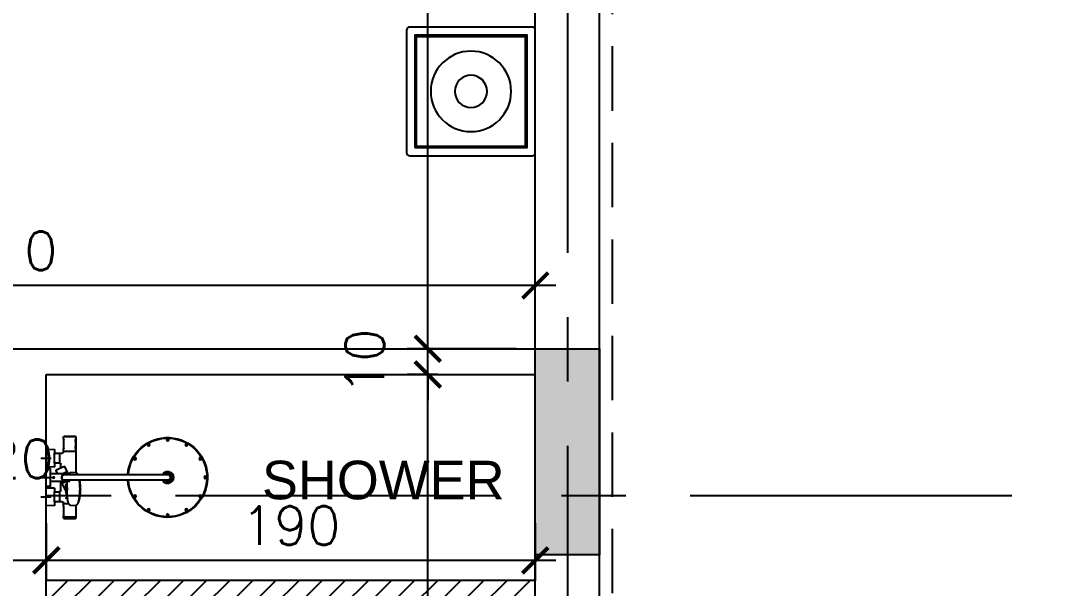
# Model space of a CAD drawing. Header units: centimetres. Extents: x -2093 to 2270, y -504 to 3084.
# Drawn here: x -630 to -230.2, y 2104.9 to 2325.5 of the extents above; entities that cross this region are included whole.
import ezdxf

# ---------------------------------------------------------------- set-up
doc = ezdxf.new("R2010")
doc.units = ezdxf.units.CM
doc.header["$LTSCALE"] = 100
doc.header["$MEASUREMENT"] = 0
doc.linetypes.add('GRID$0$GRID$0$XREF GRID$0$GRIDS$0$CENTER', pattern=[2, 1.25, -0.25, 0.25, -0.25])
doc.linetypes.add('HIDDEN', pattern=[0.375, 0.25, -0.125])
for name, color, linetype in [('BATH FIXTURES', 85, 'Continuous'), ('CAR', 1, 'Continuous'), ('DIM IN', 1, 'Continuous'), ('FURNITURE', 111, 'Continuous'), ('GRID$0$XREF GRID', 11, 'GRID$0$GRID$0$XREF GRID$0$GRIDS$0$CENTER'), ('HIDDEN -03', 8, 'HIDDEN'), ('TEXT', 3, 'Continuous'), ('THRESHOLD', 8, 'Continuous'), ('TILE', 252, 'Continuous'), ('WALL-01', 7, 'Continuous'), ('WINDOW', 1, 'Continuous'), ('XREF GF COL$0$COLUMN', 6, 'Continuous'), ('XREF GF COL$0$COLUMN HATCH', 201, 'Continuous')]:
    doc.layers.add(name, color=color, linetype=linetype)
doc.styles.add('22', font='romans.shx')
doc.styles.add('ART-PS-1', font='arial.ttf', dxfattribs={"height": 20})
doc.dimstyles.new('100', dxfattribs={"dimtxt": 15, "dimasz": 10, "dimexe": 8, "dimexo": 12, "dimgap": 6, "dimtad": 1, "dimdec": 0, "dimzin": 0, "dimdsep": 46, "dimtxsty": '22', "dimblk": 'ARCHTICK', "dimcen": 30, "dimdle": 8, "dimclrd": 1, "dimclre": 1, "dimclrt": 2, "dimadec": 0, "dimazin": 0, "dimtfac": 1, "dimtdec": 0, "dimtmove": 2, "dimatfit": 3, "dimldrblk": 'OBLIQUE', "dimfxl": 100, "dimtolj": 1, "dimtzin": 0, "dimarcsym": 0})

# ---------------------------------------------------------------- blocks, each defined once
blk = doc.blocks.new('XREF GF COL')
at = {"layer": 'XREF GF COL$0$COLUMN HATCH'}
blk.add_hatch(color=256, dxfattribs=at).paths.add_polyline_path([(-10714.7, 2198), (-10739.7, 2198), (-10739.7, 2118), (-10714.7, 2118)])
at = {"layer": 'XREF GF COL$0$COLUMN'}
blk.add_lwpolyline([(-10739.7, 2198), (-10714.7, 2198), (-10714.7, 2118), (-10739.7, 2118)], close=True, dxfattribs=at)
blk = doc.blocks.new('GRID')
at = {"layer": 'GRID$0$XREF GRID'}
for p, q in [((-417.5, 2960.33, 0), (-417.5, 522.76)), ((-1969.8, 2140.98), (-230.24, 2140.98))]:
    blk.add_line(p, q, dxfattribs=at)
blk = doc.blocks.new('CT2')
at = {"layer": 'FURNITURE'}
blk.add_lwpolyline([(-0.88, -0.37), (-48.38, -0.37, -0.414214), (-49.63, 0.88), (-49.63, 48.38, -0.414214), (-48.38, 49.63), (-0.88, 49.63, -0.414214), (0.37, 48.38), (0.37, 0.88, -0.414214)], format="xyb", close=True, dxfattribs=at)
for points in [[(-2.76, 2.76), (-46.51, 2.76), (-46.51, 46.51), (-2.76, 46.51)], [(-3.38, 3.38), (-45.88, 3.38), (-45.88, 45.88), (-3.38, 45.88)]]:
    blk.add_lwpolyline(points, close=True, dxfattribs=at)
for radius in [15.62, 6.25]:
    blk.add_circle((-24.63, 24.63), radius, dxfattribs=at)
blk = doc.blocks.new('Bath_ShowerHead_D-31_01')
for p, q in [((-7.5, 0.08), (-7.5, -3.92)), ((0, 0), (0, -4)), ((7.5, 0.08), (7.5, -3.92)), ((-11, -1.97), (-10.92, -5.04)), ((-4.05, -1.92), (-10.95, -1.92)), ((-5.5, -1.92), (-9.5, -1.92)), ((-4.08, -5.04), (-4, -1.97)), ((-3.55, -2.02), (-3.55, -3.4)), ((3.53, -2), (-3.53, -2)), ((-3.45, -3.5), (3.45, -3.5)), ((2, -2), (-2, -2)), ((-1.57, -3.5), (-1.57, -10.83)), ((1.57, -10.83), (1.57, -3.5)), ((3.55, -3.4), (3.55, -2.02)), ((4, -1.97), (4.08, -5.04)), ((10.95, -1.92), (4.05, -1.92)), ((9.5, -1.92), (5.5, -1.92)), ((10.92, -5.04), (11, -1.97)), ((-5.5, -5.22), (-9.5, -5.22)), ((-9.5, -7.14), (-9.5, -8.22)), ((-9.48, -7.12), (-5.52, -7.12)), ((-9.43, -5.22), (-9.43, -7.1)), ((-5.57, -7.1), (-5.57, -5.22)), ((-5.5, -7.26), (-5.5, -7.14)), ((-3.68, -7.69), (-5.06, -7.69)), ((-4.31, -9.04), (-2.83, -5.87)), ((-1.57, -6.4), (-2.76, -5.85)), ((-0.2, -7.97), (-0.25, -8)), ((-0.2, -7.97), (0.2, -7.97)), ((-0.2, -8.05), (-0.2, -7.97)), ((-0.17, -4.82), (-0.09, -4.67)), ((-0.09, -4.97), (-0.17, -4.82)), ((-0.09, -4.67), (0.09, -4.67)), ((0.09, -4.97), (-0.09, -4.97)), ((0.09, -4.67), (0.17, -4.82)), ((0.17, -4.82), (0.09, -4.97)), ((0.25, -8), (0.2, -7.97)), ((0.2, -8.05), (0.2, -7.97)), ((5.06, -7.69), (1.57, -7.69)), ((2.18, -8.15), (1.57, -7.86)), ((9.5, -5.22), (5.5, -5.22)), ((5.5, -7.14), (5.5, -7.26)), ((5.52, -7.12), (9.48, -7.12)), ((5.57, -5.22), (5.57, -7.1)), ((9.43, -7.1), (9.43, -5.22)), ((9.5, -8.22), (9.5, -7.14)), ((-15.89, -13.37), (-15.89, -8.87)), ((-14.94, -8.72), (-15.74, -8.72)), ((-14.42, -8.77), (-14.62, -8.77)), ((-11.62, -8.77), (-14.42, -8.77)), ((-11.42, -8.77), (-11.62, -8.77)), ((-10.24, -8.72), (-11.1, -8.72)), ((-10.22, -8.74), (-10.22, -13.5)), ((-10.15, -9.32), (-10.22, -9.32)), ((-10.22, -9.35), (-10.15, -9.35)), ((-10.15, -9.94), (-10.22, -9.94)), ((-10.22, -10.53), (-10.15, -10.53)), ((-10.15, -11.71), (-10.22, -11.71)), ((-10.15, -13.5), (-10.15, -8.74)), ((-9.99, -8.72), (-10.13, -8.72)), ((-4.28, -9.11), (-2.38, -10)), ((-1.57, -8.37), (-2.31, -9.97)), ((-2.28, -9.9), (-2.17, -9.95)), ((-2.2, -10.05), (-1.57, -8.69)), ((-2.18, -10.09), (-1.57, -10.38)), ((-1.96, -11.55), (-2.02, -13.28)), ((-1.1, -9.12), (-1.1, -13.17)), ((-0.25, -8), (0.25, -8)), ((-0.25, -8), (-0.25, -8.05)), ((0.25, -8.05), (0.25, -8)), ((1.1, -13.17), (1.1, -9.12)), ((2.2, -8.19), (1.57, -9.55)), ((1.57, -9.75), (2.28, -8.22)), ((2.23, -8.32), (2.17, -8.29)), ((5.46, -9.68), (2.31, -8.21)), ((2.45, -9.98), (2.44, -10.04)), ((2.46, -9.96), (2.45, -9.98)), ((2.7, -9.83), (2.7, -9.99)), ((4.45, -9.48), (4.45, -10.04)), ((4.45, -10.04), (4.45, -10.09)), ((4.45, -10.09), (4.45, -10.19)), ((4.47, -10.14), (4.47, -10.19)), ((4.5, -9.6), (4.5, -9.65)), ((4.5, -9.67), (4.5, -9.65)), ((4.5, -10.17), (4.5, -9.67)), ((5.86, -9.73), (5.83, -9.72)), ((6.5, -10.04), (6.5, -9.98)), ((7.77, -9.74), (7.77, -10.08)), ((8.32, -9.74), (7.77, -9.74)), ((10.13, -8.72), (10, -8.72)), ((10.15, -8.74), (10.15, -10.74)), ((10.23, -9.57), (10.15, -9.49)), ((10.23, -10.77), (10.23, -8.74)), ((11.1, -8.72), (10.25, -8.72)), ((10.96, -13.28), (10.9, -11.55)), ((11.62, -8.78), (11.43, -8.77)), ((14.42, -8.78), (11.62, -8.78)), ((14.42, -8.78), (11.62, -8.78)), ((14.42, -8.78), (14.42, -8.78)), ((14.62, -8.77), (14.42, -8.78)), ((15.75, -8.72), (14.95, -8.72)), ((15.35, -8.72), (15.35, -13.52)), ((15.9, -8.87), (15.9, -13.37)), ((-15.74, -13.52), (-14.94, -13.52)), ((-14.8, -13.52), (-11.23, -13.52)), ((-14.01, -13.32), (-14.01, -13.32)), ((-14.01, -13.32), (-12.02, -13.32)), ((-12.02, -13.32), (-12.02, -13.32)), ((-11.09, -13.52), (-10.82, -13.52)), ((-10.51, -13.52), (-10.24, -13.52)), ((-10.22, -12.3), (-10.15, -12.3)), ((-10.15, -12.89), (-10.22, -12.89)), ((-10.22, -12.92), (-10.15, -12.92)), ((-10.13, -13.52), (-1.97, -13.52)), ((-1.1, -13.17), (-1.1, -45.07)), ((1.1, -45.07), (1.1, -13.17)), ((10.91, -13.52), (15.75, -13.52)), ((-7.39, -36.42), (-7.54, -36.51)), ((-7.54, -36.51), (-7.49, -36.59)), ((-7.49, -36.59), (-7.34, -36.51)), ((-7.39, -36.23), (-7.47, -36.28)), ((-7.47, -36.28), (-7.39, -36.42)), ((-7.43, -36.45), (-7.38, -36.54)), ((-7.33, -36.33), (-7.42, -36.38)), ((-7.3, -36.37), (-7.39, -36.23)), ((-7.34, -36.51), (-7.25, -36.66)), ((-7.31, -36.56), (-7.22, -36.51)), ((-7.15, -36.29), (-7.3, -36.37)), ((-7.21, -36.43), (-7.26, -36.35)), ((-7.25, -36.46), (-7.1, -36.37)), ((-7.17, -36.61), (-7.25, -36.46)), ((-7.25, -36.66), (-7.17, -36.61)), ((-7.1, -36.37), (-7.15, -36.29)), ((7.15, -36.29), (7.1, -36.37)), ((7.1, -36.37), (7.25, -36.46)), ((7.3, -36.37), (7.15, -36.29)), ((7.25, -36.46), (7.17, -36.61)), ((7.17, -36.61), (7.25, -36.66)), ((7.26, -36.35), (7.21, -36.43)), ((7.22, -36.51), (7.31, -36.56)), ((7.25, -36.66), (7.34, -36.51)), ((7.39, -36.23), (7.3, -36.37)), ((7.42, -36.38), (7.33, -36.33)), ((7.34, -36.51), (7.49, -36.59)), ((7.38, -36.54), (7.43, -36.45)), ((7.47, -36.28), (7.39, -36.23)), ((7.39, -36.42), (7.47, -36.28)), ((7.54, -36.51), (7.39, -36.42)), ((7.49, -36.59), (7.54, -36.51)), ((-12.84, -41.65), (-12.89, -41.73)), ((-12.89, -41.73), (-12.75, -41.82)), ((-12.7, -41.73), (-12.84, -41.65)), ((-12.75, -41.82), (-12.83, -41.97)), ((-12.83, -41.97), (-12.75, -42.02)), ((-12.74, -41.7), (-12.79, -41.79)), ((-12.77, -41.86), (-12.69, -41.91)), ((-12.75, -42.02), (-12.66, -41.87)), ((-12.61, -41.58), (-12.7, -41.73)), ((-12.58, -41.74), (-12.67, -41.69)), ((-12.66, -41.87), (-12.51, -41.95)), ((-12.53, -41.63), (-12.61, -41.58)), ((-12.61, -41.78), (-12.53, -41.63)), ((-12.46, -41.87), (-12.61, -41.78)), ((-12.61, -41.9), (-12.56, -41.81)), ((-12.51, -41.95), (-12.46, -41.87)), ((12.61, -41.78), (12.46, -41.87)), ((12.46, -41.87), (12.51, -41.95)), ((12.51, -41.95), (12.66, -41.87)), ((12.61, -41.58), (12.53, -41.63)), ((12.53, -41.63), (12.61, -41.78)), ((12.56, -41.81), (12.61, -41.9)), ((12.67, -41.69), (12.58, -41.74)), ((12.7, -41.73), (12.61, -41.58)), ((12.66, -41.87), (12.75, -42.02)), ((12.69, -41.91), (12.77, -41.86)), ((12.84, -41.65), (12.7, -41.73)), ((12.79, -41.79), (12.74, -41.7)), ((12.75, -41.82), (12.89, -41.73)), ((12.83, -41.97), (12.75, -41.82)), ((12.75, -42.02), (12.83, -41.97)), ((12.89, -41.73), (12.84, -41.65)), ((-1.3, -47.42), (-1.1, -47.42)), ((-1.1, -45.07), (-1.1, -49.12)), ((1.1, -49.12), (1.1, -45.07)), ((1.1, -47.42), (1.3, -47.42)), ((-14.86, -49.07), (-14.86, -49.17)), ((-14.69, -49.07), (-14.86, -49.07)), ((-14.86, -49.17), (-14.69, -49.17)), ((-14.74, -49.07), (-14.74, -49.17)), ((-14.69, -48.9), (-14.69, -49.07)), ((-14.59, -48.9), (-14.69, -48.9)), ((-14.59, -49.02), (-14.69, -49.02)), ((-14.69, -49.17), (-14.69, -49.34)), ((-14.69, -49.22), (-14.59, -49.22)), ((-14.69, -49.34), (-14.59, -49.34)), ((-14.59, -49.07), (-14.59, -48.9)), ((-14.42, -49.07), (-14.59, -49.07)), ((-14.59, -49.17), (-14.42, -49.17)), ((-14.59, -49.34), (-14.59, -49.17)), ((-14.54, -49.17), (-14.54, -49.07)), ((-14.42, -49.17), (-14.42, -49.07)), ((-2.2, -49.79), (-2.2, -48.45)), ((-1.01, -50.82), (-1.3, -50.82)), ((-0.9, -50.82), (-1.01, -50.82)), ((0.9, -50.82), (-0.9, -50.82)), ((-0.45, -50.32), (-0.57, -50.32)), ((-0.45, -50.32), (0.45, -50.32)), ((0.57, -50.32), (0.45, -50.32)), ((1.01, -50.82), (0.9, -50.82)), ((1.3, -50.82), (1.01, -50.82)), ((2.2, -48.45), (2.2, -49.79)), ((14.59, -49.07), (14.42, -49.07)), ((14.42, -49.07), (14.42, -49.17)), ((14.42, -49.17), (14.59, -49.17)), ((14.54, -49.07), (14.54, -49.17)), ((14.69, -48.9), (14.59, -48.9)), ((14.59, -48.9), (14.59, -49.07)), ((14.69, -49.02), (14.59, -49.02)), ((14.59, -49.17), (14.59, -49.34)), ((14.59, -49.22), (14.69, -49.22)), ((14.59, -49.34), (14.69, -49.34)), ((14.69, -49.07), (14.69, -48.9)), ((14.86, -49.07), (14.69, -49.07)), ((14.69, -49.34), (14.69, -49.17)), ((14.69, -49.17), (14.86, -49.17)), ((14.74, -49.17), (14.74, -49.07)), ((14.86, -49.17), (14.86, -49.07)), ((-12.75, -56.42), (-12.89, -56.51)), ((-12.89, -56.51), (-12.84, -56.59)), ((-12.84, -56.59), (-12.7, -56.51)), ((-12.75, -56.22), (-12.83, -56.27)), ((-12.83, -56.27), (-12.75, -56.42)), ((-12.79, -56.45), (-12.74, -56.54)), ((-12.69, -56.33), (-12.77, -56.38)), ((-12.66, -56.37), (-12.75, -56.22)), ((-12.7, -56.51), (-12.61, -56.66)), ((-12.67, -56.55), (-12.58, -56.5)), ((-12.51, -56.29), (-12.66, -56.37)), ((-12.56, -56.43), (-12.61, -56.34)), ((-12.61, -56.46), (-12.46, -56.37)), ((-12.53, -56.61), (-12.61, -56.46)), ((-12.61, -56.66), (-12.53, -56.61)), ((-12.46, -56.37), (-12.51, -56.29)), ((12.51, -56.29), (12.46, -56.37)), ((12.46, -56.37), (12.61, -56.46)), ((12.66, -56.37), (12.51, -56.29)), ((12.61, -56.46), (12.53, -56.61)), ((12.53, -56.61), (12.61, -56.66)), ((12.61, -56.34), (12.56, -56.43)), ((12.58, -56.5), (12.67, -56.55)), ((12.61, -56.66), (12.7, -56.51)), ((12.75, -56.22), (12.66, -56.37)), ((12.77, -56.38), (12.69, -56.33)), ((12.7, -56.51), (12.84, -56.59)), ((12.74, -56.54), (12.79, -56.45)), ((12.83, -56.27), (12.75, -56.22)), ((12.75, -56.42), (12.83, -56.27)), ((12.89, -56.51), (12.75, -56.42)), ((12.84, -56.59), (12.89, -56.51)), ((-7.49, -61.65), (-7.54, -61.73)), ((-7.54, -61.73), (-7.39, -61.82)), ((-7.34, -61.73), (-7.49, -61.65)), ((-7.39, -61.82), (-7.47, -61.96)), ((-7.47, -61.96), (-7.39, -62.01)), ((-7.38, -61.7), (-7.43, -61.79)), ((-7.42, -61.86), (-7.33, -61.91)), ((-7.39, -62.01), (-7.3, -61.87)), ((-7.25, -61.58), (-7.34, -61.73)), ((-7.22, -61.73), (-7.31, -61.68)), ((-7.3, -61.87), (-7.15, -61.95)), ((-7.26, -61.89), (-7.21, -61.81)), ((-7.17, -61.63), (-7.25, -61.58)), ((-7.25, -61.78), (-7.17, -61.63)), ((-7.1, -61.87), (-7.25, -61.78)), ((-7.15, -61.95), (-7.1, -61.87)), ((-0.05, -63.71), (-0.22, -63.71)), ((-0.22, -63.71), (-0.22, -63.81)), ((-0.22, -63.81), (-0.05, -63.81)), ((-0.1, -63.71), (-0.1, -63.81)), ((0.05, -63.54), (-0.05, -63.54)), ((-0.05, -63.54), (-0.05, -63.71)), ((0.05, -63.66), (-0.05, -63.66)), ((-0.05, -63.81), (-0.05, -63.98)), ((-0.05, -63.86), (0.05, -63.86)), ((0.05, -63.71), (0.05, -63.54)), ((0.22, -63.71), (0.05, -63.71)), ((0.05, -63.81), (0.22, -63.81)), ((0.05, -63.98), (0.05, -63.81)), ((0.1, -63.81), (0.1, -63.71)), ((0.22, -63.81), (0.22, -63.71)), ((7.25, -61.78), (7.1, -61.87)), ((7.1, -61.87), (7.15, -61.95)), ((7.15, -61.95), (7.3, -61.87)), ((7.25, -61.58), (7.17, -61.63)), ((7.17, -61.63), (7.25, -61.78)), ((7.21, -61.81), (7.26, -61.89)), ((7.31, -61.68), (7.22, -61.73)), ((7.34, -61.73), (7.25, -61.58)), ((7.3, -61.87), (7.39, -62.01)), ((7.33, -61.91), (7.42, -61.86)), ((7.49, -61.65), (7.34, -61.73)), ((7.43, -61.79), (7.38, -61.7)), ((7.39, -61.82), (7.54, -61.73)), ((7.47, -61.96), (7.39, -61.82)), ((7.39, -62.01), (7.47, -61.96)), ((7.54, -61.73), (7.49, -61.65)), ((-0.05, -63.98), (0.05, -63.98))]:
    blk.add_line(p, q)
for centre, radius in [((0, -4.82), 0.246), ((0, -4.82), 0.18), ((-7.32, -36.44), 0.45), ((-7.32, -36.44), 0.41), ((7.32, -36.44), 0.45), ((7.32, -36.44), 0.41), ((-12.68, -41.8), 0.45), ((-12.68, -41.8), 0.41), ((12.68, -41.8), 0.45), ((12.68, -41.8), 0.41), ((-14.64, -49.12), 0.45), ((-14.64, -49.12), 0.41), ((14.64, -49.12), 0.45), ((14.64, -49.12), 0.41), ((-12.68, -56.44), 0.45), ((-12.68, -56.44), 0.41), ((12.68, -56.44), 0.45), ((12.68, -56.44), 0.41), ((-7.32, -61.8), 0.45), ((-7.32, -61.8), 0.41), ((0, -63.76), 0.45), ((0, -63.76), 0.41), ((7.32, -61.8), 0.45), ((7.32, -61.8), 0.41)]:
    blk.add_circle(centre, radius)
for centre, radius, start, end in [((-10.95, -1.97), 0.05, 90, 181.5), ((-4.05, -1.97), 0.05, 358.5, 90), ((-3.53, -2.02), 0.02, 90, 180), ((-3.45, -3.4), 0.1, 180, 270), ((3.45, -3.4), 0.1, 270, 0), ((3.53, -2.02), 0.02, 0, 90), ((4.05, -1.97), 0.05, 90, 181.5), ((10.95, -1.97), 0.05, 358.5, 90), ((-10.77, -5.04), 0.15, 181.5, 268.1235), ((-7.5, 94.76), 100, 268.1235, 268.854), ((-9.48, -7.14), 0.02, 90, 180), ((-9.41, -7.1), 0.02, 180, 270), ((-5.59, -7.1), 0.02, 270, 0), ((-5.52, -7.14), 0.02, 0, 90), ((-7.5, 94.76), 100, 271.146, 271.8765), ((-5.06, -7.26), 0.444, 181.5907, 267.0077), ((-4.23, -5.04), 0.15, 271.8765, 358.5), ((-2.78, -5.89), 0.05, 65, 155), ((0, -4.82), 0.3, 255, 195), ((4.23, -5.04), 0.15, 181.5, 268.1235), ((7.5, 94.76), 100, 268.1235, 268.854), ((5.06, -7.26), 0.444, 271.3582, 358.5138), ((5.52, -7.14), 0.02, 90, 180), ((5.59, -7.1), 0.02, 180, 270), ((9.41, -7.1), 0.02, 270, 0), ((9.48, -7.14), 0.02, 0, 90), ((7.5, 94.76), 100, 271.146, 271.8765), ((10.77, -5.04), 0.15, 271.8765, 358.5), ((84.08, -11.12), 100, 178.7132, 181.2877), ((-15.74, -8.87), 0.15, 90.4837, 180.0005), ((-14.49, -6.71), 2.06, 259.3919, 261.1025), ((-14.43, -6.33), 2.44, 260.7742, 265.5339), ((-11.61, -6.33), 2.44, 274.4645, 279.2276), ((-11.51, -6.98), 1.78, 279.0316, 280.3594), ((-10.24, -8.74), 0.02, 0, 90), ((-10.13, -8.74), 0.02, 90, 180), ((-10, -8.22), 0.5, 270.4238, 359.5853), ((-4.26, -9.06), 0.05, 155, 245), ((-2.36, -9.95), 0.05, 245, 335), ((-2.17, -10.06), 0.03, 155, 245), ((-2.18, -9.97), 0.02, 335, 65), ((-1.53, -10.83), 0.03, 180, 262.9292), ((0, 1.55), 12.5, 262.9292, 264.9514), ((0, -9.12), 1.13, 102.7838, 191.5041), ((0, -9.12), 1.1, 0, 180), ((0, -9.12), 1.13, 0, 77.1991), ((0, -9.12), 1.13, 347.0955, 0), ((0, 1.55), 12.5, 275.0486, 277.0708), ((1.53, -10.83), 0.03, 277.0708, 0), ((-1.86, 11.13), 21.49, 279.1725, 281.6283), ((2.18, -8.27), 0.02, 155, 245), ((2.17, -8.18), 0.03, 335, 65), ((2.3, -8.23), 0.02, 65, 155), ((2.77, -9.83), 0.0688, 110.5785, 179.6732), ((4.52, -9.6), 0.02, 89.4549, 180), ((4.47, -14.33), 4.75, 70.3229, 89.4549), ((4.74, -17.38), 7.73, 81.8576, 85.6981), ((6.18, -10.01), 0.0683, 17.0873, 69.4893), ((6.18, -10.03), 0.0688, 27.4358, 69.422), ((10.8, 11.12), 21.49, 258.3745, 263.3006), ((10, -8.22), 0.497, 180.2837, 270.0504), ((10.13, -8.74), 0.02, 0, 90), ((10.25, -8.74), 0.02, 90, 180), ((11.1, -8.77), 0.0505, 46.9195, 89.7895), ((11.61, -6.44), 2.33, 260.4502, 265.432), ((11.23, -8.77), 0.0307, 68.4365, 95.6982), ((14.44, -6.44), 2.33, 274.5661, 279.5519), ((14.82, -8.77), 0.0307, 84.3084, 113.464), ((14.95, -8.77), 0.0505, 90.2105, 133.0804), ((15.75, -8.87), 0.15, 359.9994, 90.499), ((-84.07, -11.12), 100, 358.7126, 1.287), ((-15.74, -13.37), 0.15, 179.9997, 270.0108), ((-14.01, -15.69), 2.36, 89.9874, 113.2654), ((-14.81, -13.47), 0.0472, 176.4407, 249.6056), ((-14.04, -15.57), 2.19, 89.1588, 110.5651), ((-12.02, -15.69), 2.36, 66.7399, 90.0119), ((-12.03, -15.83), 2.45, 70.5873, 89.6922), ((-11.22, -13.47), 0.0475, 288.6919, 2.8285), ((-10.77, -14.08), 0.56, 94.061, 94.739), ((-10.82, -13.51), 0.0147, 276.3407, 278.3544), ((-10.66, -15.82), 2.3, 86.2644, 93.6304), ((-10.66, -16.5), 2.98, 87.2513, 90.9598), ((-10.48, -12.57), 0.953, 267.5377, 268.1419), ((-10.51, -13.5), 0.0168, 261.4715, 263.6935), ((-10.52, -13.61), 0.0874, 84.5355, 86.4641), ((-10.24, -13.5), 0.02, 270, 0), ((-10.13, -13.5), 0.02, 180, 270), ((4.8, -6.63), 8.53, 269.8368, 272.5731), ((4.93, -2.23), 12.92, 271.1539, 273.6573), ((5.2, -2.65), 12.48, 272.5174, 275.0502), ((5.51, -3.42), 11.7, 273.8933, 276.5191), ((5.86, -4.52), 10.57, 275.3173, 278.1182), ((6.26, -5.88), 9.16, 276.8331, 279.913), ((6.72, -7.42), 7.57, 278.4883, 282.0418), ((7.09, -8.34), 6.6, 280.5691, 283.982), ((15.75, -13.37), 0.15, 269.9564, 0), ((0, -49.12), 15.5, 94.0697, 0), ((0, -49.12), 15.32, 94.1175, 0), ((0, -49.12), 15.3, 94.123, 0), ((0, -49.12), 15.29, 94.1256, 0), ((0, -49.12), 15.27, 94.131, 0), ((0, -49.12), 15.5, 0, 85.9303), ((0, -49.12), 15.32, 0, 85.8825), ((0, -49.12), 15.3, 0, 85.877), ((0, -49.12), 15.29, 0, 85.8744), ((0, -49.12), 15.27, 0, 85.869), ((0, -49.12), 2.3, 118.5719, 162.9284), ((0, -49.12), 2.15, 127.2488, 232.7512), ((0, -49.12), 2.15, 124.3637, 127.2488), ((0, -49.12), 2.15, 120.7723, 124.3637), ((0, -49.12), 2.3, 17.0716, 61.4281), ((0, -49.12), 2.15, 55.6363, 59.2277), ((0, -49.12), 2.15, 52.7512, 55.6363), ((0, -49.12), 2.15, 307.2488, 52.7512), ((0, -49.12), 2.3, 169.228, 190.772), ((0, -49.12), 2.3, 162.9301, 169.228), ((0, -49.12), 2.3, 190.772, 197.0699), ((-2.17, -48.45), 0.03, 162.9301, 180), ((-2.17, -49.79), 0.03, 180, 197.0699), ((0, -49.12), 2.3, 197.0716, 342.9284), ((0, -49.12), 1.47, 138.4433, 0), ((0, -49.12), 1.35, 144.5691, 0), ((0, -49.12), 1.33, 145.7987, 244.4562), ((0, -49.12), 2.15, 232.7512, 235.6363), ((0, -49.12), 2.15, 235.6363, 304.3637), ((0, -49.12), 1.1, 180, 0), ((0, -49.12), 1.33, 295.5438, 34.2013), ((0, -49.12), 1.47, 0, 41.5567), ((0, -49.12), 1.35, 0, 35.4309), ((0, -49.12), 2.15, 304.3637, 307.2488), ((0, -49.12), 2.3, 10.772, 17.0699), ((2.17, -48.45), 0.03, 0, 17.0699), ((0, -49.12), 2.3, 342.9301, 349.228), ((2.17, -49.79), 0.03, 342.9301, 0), ((0, -49.12), 2.3, 349.228, 10.772)]:
    blk.add_arc(centre, radius, start, end)
for centre, major_axis, ratio, start_param, end_param in [((-5.06, -7.19), (0, 0.5), 1, 3.091409, 3.141593), ((2.72, -9.83), (0.02, 0), 0.241922, 3.141593, 3.167236), ((4.47, -14.05), (-4.73, 0), 0.970296, 4.728297, 5.086392), ((4.47, -14.22), (4.73, 0), 0.970296, 1.196063, 1.554861), ((4.47, -14.24), (4.73, 0), 0.970296, 1.196793, 1.554888), ((-2.17, -48.45), (-0.0287, 0.0088), 0.989207, 0, 0.288551), ((-2.17, -49.79), (-0.0287, -0.0088), 0.989207, 5.994634, 6.283185), ((2.17, -48.45), (-0.0287, -0.0088), 0.989207, 2.853042, 3.141593), ((2.17, -49.79), (0.0287, -0.0088), 0.989207, 0, 0.288551)]:
    blk.add_ellipse(centre, major_axis=major_axis, ratio=ratio, start_param=start_param, end_param=end_param)
for points, degree in [([(-5.5, -7.27), (-5.5, -7.26), (-5.5, -7.26), (-5.5, -7.26)], 3), ([(5.5, -7.26), (5.5, -7.26), (5.5, -7.26), (5.5, -7.27)], 3), ([(-10, -8.72), (-10, -8.72), (-10, -8.72), (-10, -8.72)], 3), ([(-1.96, -11.55), (-1.96, -11.55), (-1.96, -11.55), (-1.96, -11.55), (-1.96, -11.55), (-1.96, -11.55)], 5), ([(-1.47, -10.88), (-1.47, -10.87), (-1.47, -10.87), (-1.47, -10.86)], 3), ([(4.45, -9.63), (4.46, -9.63), (4.46, -9.63), (4.47, -9.63)], 3), ([(4.47, -9.66), (4.46, -9.66), (4.46, -9.66), (4.45, -9.66)], 3), ([(4.47, -10.14), (4.46, -10.14), (4.46, -10.14), (4.45, -10.14)], 3), ([(4.47, -9.63), (4.49, -9.63), (4.5, -9.63), (4.52, -9.63)], 3), ([(4.5, -9.66), (4.49, -9.66), (4.48, -9.66), (4.47, -9.66)], 3), ([(4.5, -10.14), (4.49, -10.14), (4.48, -10.14), (4.47, -10.14)], 3)]:
    blk.add_open_spline(points, degree=degree)
for points, degree, knots in [([(-14.87, -8.73), (-14.88, -8.73), (-14.91, -8.73), (-14.93, -8.72), (-14.93, -8.72), (-14.94, -8.72), (-14.94, -8.72), (-14.94, -8.72), (-14.95, -8.72)], 3, [0, 0, 0, 0, 0.245741, 0.69191, 0.916224, 0.957728, 0.982787, 1, 1, 1, 1]), ([(-11.1, -8.72), (-11.1, -8.72), (-11.11, -8.72), (-11.11, -8.72), (-11.11, -8.72), (-11.12, -8.72), (-11.15, -8.73), (-11.18, -8.73), (-11.19, -8.74)], 3, [0, 0, 0, 0, 0.015565, 0.048335, 0.127827, 0.377073, 0.755534, 1, 1, 1, 1]), ([(-1.44, -10.86), (-1.47, -10.88), (-1.56, -10.94), (-1.67, -11.03), (-1.78, -11.13), (-1.87, -11.25), (-1.94, -11.39), (-1.95, -11.49), (-1.96, -11.55)], 3, [0.5801674, 0.5801674, 0.5801674, 0.5801674, 0.6259358, 0.696701, 0.7574415, 0.8282146, 0.9090569, 1, 1, 1, 1]), ([(-1.57, -10.56), (-1.58, -10.52), (-1.6, -10.44), (-1.63, -10.37), (-1.63, -10.34)], 3, [0.5121966, 0.5121966, 0.5121966, 0.5121966, 0.6261046, 0.7145426, 0.7145426, 0.7145426, 0.7145426]), ([(2.44, -10.04), (2.44, -10.06), (2.44, -10.08), (2.45, -10.1), (2.45, -10.1)], 3, [0, 0, 0, 0, 0.0633839, 0.1139324, 0.1139324, 0.1139324, 0.1139324]), ([(2.45, -9.97), (2.45, -9.97), (2.45, -9.97), (2.45, -9.97), (2.45, -9.98), (2.45, -9.98), (2.45, -9.98)], 5, [0.49842013, 0.49842013, 0.49842013, 0.49842013, 0.49842013, 0.49842013, 0.50000075, 0.51157507, 0.51157507, 0.51157507, 0.51157507, 0.51157507, 0.51157507]), ([(2.7, -9.8), (2.7, -9.81), (2.66, -9.82), (2.59, -9.85), (2.52, -9.88), (2.48, -9.92), (2.47, -9.94), (2.46, -9.94)], 3, [0.4254993, 0.4254993, 0.4254993, 0.4254993, 0.4526311, 0.5889127, 0.7344681, 0.8892637, 0.9254156, 0.9254156, 0.9254156, 0.9254156]), ([(2.62, -9.91), (2.62, -9.91), (2.62, -9.91), (2.62, -9.89), (2.63, -9.87), (2.67, -9.85), (2.68, -9.84), (2.69, -9.84)], 3, [0.4958252, 0.4958252, 0.4958252, 0.4958252, 0.5, 0.5, 0.5625, 0.5625, 0.58796867, 0.58796867, 0.58796867, 0.58796867]), ([(4.47, -10.19), (4.23, -10.19), (3.98, -10.18), (3.65, -10.16), (3.54, -10.15), (3.34, -10.13), (3.25, -10.12), (3.08, -10.09), (3, -10.08), (2.87, -10.05), (2.81, -10.03), (2.68, -9.99), (2.63, -9.96), (2.62, -9.92)], 3, [0, 0, 0, 0, 0.125, 0.125, 0.1875, 0.1875, 0.25, 0.25, 0.3125, 0.3125, 0.375, 0.375, 0.4856991, 0.4856991, 0.4856991, 0.4856991]), ([(2.7, -9.87), (2.66, -9.89), (2.65, -9.91), (2.65, -9.94), (2.66, -9.96), (2.67, -9.98)], 3, [0.4257206, 0.4257206, 0.4257206, 0.4257206, 0.5, 0.5, 0.5536818, 0.5536818, 0.5536818, 0.5536818]), ([(4.45, -9.48), (4.45, -9.47), (4.45, -9.47), (4.44, -9.47), (4.44, -9.46), (4.44, -9.46), (4.43, -9.46), (4.42, -9.45), (4.41, -9.45), (4.4, -9.45), (4.4, -9.45), (4.4, -9.45)], 3, [0, 0, 0, 0, 0.059506, 0.159563, 0.245992, 0.329643, 0.42315, 0.565802, 0.784627, 0.970374, 1, 1, 1, 1]), ([(6.32, -9.92), (6.32, -9.94), (6.31, -9.95), (6.26, -9.98), (6.23, -10), (6.14, -10.03), (6.08, -10.05), (5.95, -10.08), (5.87, -10.09), (5.61, -10.13), (5.41, -10.15), (4.96, -10.18), (4.72, -10.19), (4.47, -10.19)], 3, [0.5117194, 0.5117194, 0.5117194, 0.5117194, 0.5625, 0.5625, 0.625, 0.625, 0.6875, 0.6875, 0.75, 0.75, 0.875, 0.875, 1, 1, 1, 1]), ([(4.55, -9.65), (4.54, -9.65), (4.54, -9.65), (4.53, -9.65), (4.52, -9.65), (4.51, -9.65), (4.5, -9.66), (4.5, -9.66), (4.5, -9.67), (4.5, -9.67), (4.5, -9.67)], 3, [0, 0, 0, 0, 0.076286, 0.279716, 0.508547, 0.661979, 0.772982, 0.883151, 0.998032, 1, 1, 1, 1]), ([(5.39, -9.67), (5.53, -9.68), (5.67, -9.7), (5.87, -9.73), (5.95, -9.74), (6.08, -9.77), (6.14, -9.79), (6.23, -9.82), (6.26, -9.84), (6.31, -9.87), (6.32, -9.89), (6.32, -9.91), (6.32, -9.91), (6.32, -9.91)], 3, [0.1647399, 0.1647399, 0.1647399, 0.1647399, 0.25, 0.25, 0.3125, 0.3125, 0.375, 0.375, 0.4375, 0.4375, 0.5, 0.5, 0.5032189, 0.5032189, 0.5032189, 0.5032189]), ([(6.27, -9.97), (6.29, -9.96), (6.3, -9.94), (6.3, -9.91), (6.29, -9.89), (6.24, -9.86), (6.21, -9.84), (6.11, -9.81), (6.06, -9.79), (5.93, -9.77), (5.85, -9.75), (5.68, -9.73), (5.6, -9.72), (5.5, -9.71)], 3, [0.4482744, 0.4482744, 0.4482744, 0.4482744, 0.5, 0.5, 0.5625, 0.5625, 0.625, 0.625, 0.6875, 0.6875, 0.75, 0.75, 0.8100245, 0.8100245, 0.8100245, 0.8100245]), ([(5.89, -9.73), (5.88, -9.73), (5.88, -9.73), (5.87, -9.73), (5.85, -9.72), (5.83, -9.72), (5.83, -9.72)], 3, [0.74785872, 0.74785872, 0.74785872, 0.74785872, 0.75028089, 0.75154772, 0.75733642, 0.76181543, 0.76181543, 0.76181543, 0.76181543]), ([(6.5, -9.98), (6.49, -9.96), (6.48, -9.93), (6.44, -9.89), (6.37, -9.85), (6.27, -9.81), (6.15, -9.78), (6.02, -9.75), (5.93, -9.74), (5.89, -9.73)], 3, [0, 0, 0, 0, 0.131987, 0.281792, 0.449255, 0.586344, 0.733125, 0.889496, 1, 1, 1, 1]), ([(6.18, -9.91), (6.17, -9.91), (6.17, -9.91), (6.14, -9.89), (6.11, -9.87), (6.08, -9.86)], 3, [0.0968, 0.0968, 0.0968, 0.0968, 0.125, 0.125, 0.2392713, 0.2392713, 0.2392713, 0.2392713]), ([(6.24, -10), (6.24, -10), (6.24, -9.98), (6.22, -9.95), (6.21, -9.93), (6.2, -9.93)], 3, [0, 0, 0, 0, 0.094437, 0.572572, 1, 1, 1, 1]), ([(6.49, -10.09), (6.49, -10.09), (6.5, -10.08), (6.5, -10.06), (6.5, -10.04)], 3, [0.8927078, 0.8927078, 0.8927078, 0.8927078, 0.923572, 1, 1, 1, 1]), ([(6.5, -10.05), (6.5, -10.05), (6.5, -10.05), (6.5, -10.05), (6.5, -10.04)], 3, [0.49985456, 0.49985456, 0.49985456, 0.49985456, 0.499857717, 0.505184623, 0.505184623, 0.505184623, 0.505184623]), ([(10.9, -11.55), (10.9, -11.5), (10.89, -11.42), (10.84, -11.3), (10.79, -11.21), (10.73, -11.15), (10.66, -11.07), (10.55, -10.97), (10.39, -10.86), (10.2, -10.76), (9.98, -10.66), (9.72, -10.56), (9.43, -10.47), (9.11, -10.39), (8.73, -10.3), (8.46, -10.25), (8.29, -10.22)], 3, [0, 0, 0, 0, 0.076639, 0.140286, 0.191004, 0.231676, 0.270773, 0.344619, 0.422888, 0.492029, 0.569644, 0.657173, 0.731485, 0.813325, 0.902766, 1, 1, 1, 1]), ([(-2.02, -13.28), (-2.02, -13.33), (-2.02, -13.41), (-1.98, -13.52), (-1.93, -13.61), (-1.87, -13.68), (-1.78, -13.78), (-1.63, -13.9), (-1.4, -14.04), (-1.21, -14.13), (-1.1, -14.18), (-1.1, -14.18)], 3, [0, 0, 0, 0, 0.0201993, 0.0389749, 0.0548851, 0.0680309, 0.0803254, 0.1107287, 0.1406106, 0.1698338, 0.17045, 0.17045, 0.17045, 0.17045]), ([(-1.32, -14.07), (-1.31, -14.08), (-1.26, -14.12), (-1.19, -14.18), (-1.13, -14.22), (-1.1, -14.23)], 3, [0.320972, 0.320972, 0.320972, 0.320972, 0.3458905, 0.4291154, 0.4686404, 0.4686404, 0.4686404, 0.4686404]), ([(1.1, -14.73), (1.24, -14.75), (1.56, -14.8), (2.13, -14.86), (2.83, -14.92), (3.61, -14.96), (4.4, -14.97), (5.2, -14.96), (5.99, -14.93), (6.68, -14.88), (7.29, -14.81), (7.82, -14.74), (8.33, -14.65), (8.79, -14.56), (9.2, -14.46), (9.54, -14.36), (9.83, -14.26), (10.07, -14.17), (10.25, -14.08), (10.41, -14), (10.55, -13.92), (10.66, -13.83), (10.76, -13.74), (10.84, -13.65), (10.91, -13.54), (10.96, -13.42), (10.96, -13.33), (10.96, -13.28)], 3, [0.3258306, 0.3258306, 0.3258306, 0.3258306, 0.3501234, 0.3796535, 0.4187131, 0.4577747, 0.4968356, 0.5358975, 0.5749598, 0.6140192, 0.6433242, 0.6726312, 0.7025236, 0.7336544, 0.7594589, 0.7859554, 0.810673, 0.8325632, 0.8516356, 0.8676157, 0.8855409, 0.9055164, 0.9198472, 0.9366347, 0.9558872, 0.9776111, 1, 1, 1, 1]), ([(1.1, -14.9), (1.11, -14.9), (1.32, -14.94), (1.73, -15), (2.38, -15.07), (3.08, -15.13), (3.77, -15.15), (4.24, -15.16), (4.47, -15.16)], 5, [0.90399804, 0.90399804, 0.90399804, 0.90399804, 0.90399804, 0.90399804, 0.90625, 0.9375, 0.96875, 1, 1, 1, 1, 1, 1]), ([(1.88, -15), (1.88, -15), (1.88, -15.01), (1.89, -15.02), (1.9, -15.03), (1.91, -15.04), (1.91, -15.04), (1.92, -15.05), (1.93, -15.05), (1.95, -15.05), (1.98, -15.06), (1.99, -15.06), (2, -15.06)], 3, [0, 0, 0, 0, 0.078849, 0.165941, 0.23991, 0.304842, 0.36235, 0.422637, 0.520357, 0.766738, 0.969433, 1, 1, 1, 1]), ([(2, -15.06), (2.01, -15.06), (2.03, -15.06), (2.06, -15.07), (2.09, -15.07), (2.11, -15.07), (2.13, -15.06), (2.14, -15.06), (2.15, -15.05), (2.16, -15.04), (2.16, -15.02), (2.16, -15.02), (2.16, -15.01)], 3, [0, 0, 0, 0, 0.136394, 0.294134, 0.458405, 0.64934, 0.704181, 0.759795, 0.824948, 0.900015, 0.980398, 1, 1, 1, 1]), ([(3.06, -15.12), (3.06, -15.12), (3.06, -15.13), (3.07, -15.14), (3.07, -15.15), (3.08, -15.16), (3.09, -15.16), (3.1, -15.17), (3.1, -15.17), (3.11, -15.17), (3.13, -15.17), (3.15, -15.17), (3.17, -15.18), (3.17, -15.18)], 3, [0, 0, 0, 0, 0.004737, 0.111726, 0.196853, 0.269065, 0.331169, 0.383075, 0.430362, 0.494221, 0.682743, 0.896328, 1, 1, 1, 1]), ([(3.17, -15.18), (3.18, -15.18), (3.19, -15.18), (3.22, -15.18), (3.26, -15.18), (3.28, -15.18), (3.29, -15.18), (3.31, -15.18), (3.32, -15.17), (3.33, -15.16), (3.34, -15.15), (3.34, -15.14), (3.34, -15.13), (3.34, -15.13)], 3, [0, 0, 0, 0, 0.066927, 0.215245, 0.362572, 0.517578, 0.682587, 0.723014, 0.771108, 0.831848, 0.902048, 0.978518, 1, 1, 1, 1]), ([(3.35, -15.13), (3.36, -15.13), (3.37, -15.13), (3.39, -15.13), (3.41, -15.13), (3.41, -15.13)], 3, [0.6390182, 0.6390182, 0.6390182, 0.6390182, 0.7543694, 0.9483646, 1, 1, 1, 1]), ([(3.41, -15.13), (3.42, -15.13), (3.44, -15.13), (3.48, -15.13), (3.5, -15.13), (3.52, -15.13), (3.53, -15.12), (3.55, -15.11), (3.56, -15.1), (3.56, -15.09), (3.56, -15.08), (3.56, -15.08)], 3, [0, 0, 0, 0, 0.135585, 0.313743, 0.503936, 0.629642, 0.717386, 0.799718, 0.882901, 0.972509, 1, 1, 1, 1]), ([(4.33, -15.17), (4.33, -15.17), (4.33, -15.18), (4.34, -15.19), (4.35, -15.2), (4.36, -15.21), (4.36, -15.21), (4.37, -15.21), (4.38, -15.22), (4.38, -15.22), (4.4, -15.22), (4.42, -15.22), (4.43, -15.22), (4.44, -15.22)], 3, [0, 0, 0, 0, 0.051707, 0.151707, 0.232823, 0.302041, 0.360979, 0.408736, 0.451413, 0.515564, 0.717797, 0.931323, 1, 1, 1, 1]), ([(4.44, -15.22), (4.45, -15.22), (4.46, -15.22), (4.49, -15.22), (4.53, -15.22), (4.56, -15.22), (4.56, -15.22), (4.58, -15.21), (4.59, -15.21), (4.6, -15.2), (4.61, -15.18), (4.61, -15.17), (4.61, -15.17)], 3, [0, 0, 0, 0, 0.090801, 0.237555, 0.381893, 0.531915, 0.710019, 0.747984, 0.801281, 0.861969, 0.933494, 1, 1, 1, 1]), ([(5.6, -15.13), (5.6, -15.13), (5.6, -15.14), (5.61, -15.15), (5.62, -15.17), (5.62, -15.17), (5.63, -15.18), (5.64, -15.18), (5.65, -15.18), (5.66, -15.18), (5.68, -15.18), (5.7, -15.18), (5.72, -15.18), (5.73, -15.18)], 3, [0, 0, 0, 0, 0.045652, 0.139085, 0.214141, 0.278103, 0.332441, 0.377213, 0.420253, 0.487307, 0.718989, 0.910147, 1, 1, 1, 1]), ([(5.73, -15.18), (5.73, -15.18), (5.75, -15.18), (5.78, -15.18), (5.81, -15.17), (5.83, -15.17), (5.84, -15.17), (5.85, -15.17), (5.86, -15.16), (5.87, -15.15), (5.88, -15.14), (5.88, -15.13), (5.88, -15.12)], 3, [0, 0, 0, 0, 0.076864, 0.239324, 0.400516, 0.569749, 0.685309, 0.731073, 0.786683, 0.853107, 0.930836, 1, 1, 1, 1]), ([(6.79, -15.04), (6.79, -15.04), (6.8, -15.05), (6.81, -15.06), (6.82, -15.06), (6.82, -15.06), (6.83, -15.07), (6.85, -15.07), (6.87, -15.07), (6.9, -15.06), (6.91, -15.06), (6.91, -15.06)], 3, [0.1457434, 0.1457434, 0.1457434, 0.1457434, 0.2030523, 0.2698241, 0.3285346, 0.3805531, 0.4353016, 0.5298208, 0.7657184, 0.9558164, 1, 1, 1, 1]), ([(6.91, -15.06), (6.92, -15.06), (6.94, -15.06), (6.97, -15.06), (7, -15.05), (7.02, -15.05), (7.03, -15.04), (7.04, -15.04), (7.05, -15.03), (7.06, -15.01), (7.06, -15), (7.06, -15)], 3, [0, 0, 0, 0, 0.122667, 0.293461, 0.466066, 0.66077, 0.72284, 0.783744, 0.853978, 0.934717, 1, 1, 1, 1]), ([(8.67, -14.74), (8.67, -14.74), (8.84, -14.7), (9, -14.65), (9.15, -14.61), (9.29, -14.56), (9.42, -14.52)], 5, [0.12454787, 0.12454787, 0.12454787, 0.12454787, 0.12454787, 0.12454787, 0.125, 0.15625, 0.15625, 0.15625, 0.15625, 0.15625, 0.15625]), ([(9.45, -14.51), (9.54, -14.48), (9.71, -14.41), (9.92, -14.31), (10.09, -14.21), (10.19, -14.14), (10.24, -14.09), (10.26, -14.08)], 3, [0, 0, 0, 0, 0.132302, 0.2916949, 0.4034734, 0.5149699, 0.5620238, 0.5620238, 0.5620238, 0.5620238])]:
    blk.add_open_spline(points, degree=degree, knots=knots)
blk = doc.blocks.new('_ARCHTICK')
at = {"color": 0, "linetype": 'ByBlock', "const_width": 0.15}
blk.add_lwpolyline([(-0.5, -0.5), (0.5, 0.5)], dxfattribs=at)
blk = doc.blocks.new('*D255')
at = {"layer": 'Defpoints', "color": 0, "transparency": 16777216}
for p in [(-471.77, 2188), (-455.87, 2188), (-455.87, 1958)]:
    blk.add_point(p, dxfattribs=at)
at = {"layer": 'DIM IN', "color": 1, "lineweight": -2, "transparency": 16777216}
for p, q in [((-471.77, 1950), (-471.77, 2196)), ((-467.87, 2188), (-479.77, 2188)), ((-467.87, 1958), (-479.77, 1958))]:
    blk.add_line(p, q, dxfattribs=at)
at = {"layer": 'DIM IN', "color": 1, "lineweight": -2, "transparency": 16777216, "xscale": 10, "yscale": 10, "zscale": 10}
for p, rotation in [((-471.77, 2188), 90), ((-471.77, 1958), 270)]:
    blk.add_blockref('_ARCHTICK', p, dxfattribs=dict(at, rotation=rotation))
at = {"layer": 'DIM IN', "color": 2, "transparency": 16777216, "insert": (-485.27, 2060.19), "char_height": 15, "attachment_point": 5, "rotation": 90, "style": '22'}
blk.add_mtext('\\A1;230', dxfattribs=at)
blk = doc.blocks.new('_OBLIQUE')
at = {"color": 0, "linetype": 'ByBlock'}
blk.add_line((-0.5, -0.5), (0.5, 0.5), dxfattribs=at)
blk = doc.blocks.new('*D256')
at = {"layer": 'Defpoints', "color": 0, "transparency": 16777216}
for p in [(-620, 2142.26), (-430, 2142.26), (-620, 2115.79)]:
    blk.add_point(p, dxfattribs=at)
at = {"layer": 'DIM IN', "color": 1, "lineweight": -2, "transparency": 16777216}
for p, q in [((-620, 2130.26), (-620, 2107.79)), ((-430, 2130.26), (-430, 2107.79)), ((-422, 2115.79), (-628, 2115.79))]:
    blk.add_line(p, q, dxfattribs=at)
at = {"layer": 'DIM IN', "color": 1, "lineweight": -2, "transparency": 16777216, "xscale": 10, "yscale": 10, "zscale": 10, "rotation": 180}
blk.add_blockref('_ARCHTICK', (-620, 2115.79), dxfattribs=at)
at = {"layer": 'DIM IN', "color": 1, "lineweight": -2, "transparency": 16777216, "xscale": 10, "yscale": 10, "zscale": 10}
blk.add_blockref('_ARCHTICK', (-430, 2115.79), dxfattribs=at)
at = {"layer": 'DIM IN', "color": 2, "transparency": 16777216, "insert": (-525, 2129.29), "char_height": 15, "attachment_point": 5, "style": '22'}
blk.add_mtext('\\A1;190', dxfattribs=at)
blk = doc.blocks.new('*D259')
at = {"layer": 'Defpoints', "color": 0, "transparency": 16777216}
for p in [(-840, 2222.56), (-840, 2172.41), (-430, 2172.41)]:
    blk.add_point(p, dxfattribs=at)
at = {"layer": 'DIM IN', "color": 1, "lineweight": -2, "transparency": 16777216}
for p, q in [((-840, 2184.41), (-840, 2230.56)), ((-430, 2184.41), (-430, 2230.56)), ((-422, 2222.56), (-848, 2222.56))]:
    blk.add_line(p, q, dxfattribs=at)
at = {"layer": 'DIM IN', "color": 1, "lineweight": -2, "transparency": 16777216, "xscale": 10, "yscale": 10, "zscale": 10, "rotation": 180}
blk.add_blockref('_ARCHTICK', (-840, 2222.56), dxfattribs=at)
at = {"layer": 'DIM IN', "color": 1, "lineweight": -2, "transparency": 16777216, "xscale": 10, "yscale": 10, "zscale": 10}
blk.add_blockref('_ARCHTICK', (-430, 2222.56), dxfattribs=at)
at = {"layer": 'DIM IN', "color": 2, "transparency": 16777216, "insert": (-635, 2236.06), "char_height": 15, "attachment_point": 5, "style": '22'}
blk.add_mtext('\\A1;410', dxfattribs=at)
blk = doc.blocks.new('*D261')
at = {"layer": 'Defpoints', "color": 0, "transparency": 16777216}
for p in [(-471.77, 2618), (-425.25, 2618), (-425.25, 2198)]:
    blk.add_point(p, dxfattribs=at)
at = {"layer": 'DIM IN', "color": 1, "lineweight": -2, "transparency": 16777216}
for p, q in [((-471.77, 2190), (-471.77, 2626)), ((-437.25, 2618), (-479.77, 2618)), ((-437.25, 2198), (-479.77, 2198))]:
    blk.add_line(p, q, dxfattribs=at)
at = {"layer": 'DIM IN', "color": 1, "lineweight": -2, "transparency": 16777216, "xscale": 10, "yscale": 10, "zscale": 10}
for p, rotation in [((-471.77, 2618), 90), ((-471.77, 2198), 270)]:
    blk.add_blockref('_ARCHTICK', p, dxfattribs=dict(at, rotation=rotation))
at = {"layer": 'DIM IN', "color": 2, "transparency": 16777216, "insert": (-527.77, 2408), "char_height": 15, "attachment_point": 5, "rotation": 90, "style": '22'}
blk.add_mtext('\\A1;420', dxfattribs=at)
blk = doc.blocks.new('*D333')
at = {"layer": 'Defpoints', "color": 0, "transparency": 16777216}
for p in [(-640, 2115.79), (-640, 2115.79), (-620, 2115.79)]:
    blk.add_point(p, dxfattribs=at)
at = {"layer": 'DIM IN', "color": 1, "lineweight": -2, "transparency": 16777216}
for p, q in [((-640, 2127.79), (-640, 2123.79)), ((-620, 2127.79), (-620, 2123.79)), ((-612, 2115.79), (-648, 2115.79))]:
    blk.add_line(p, q, dxfattribs=at)
at = {"layer": 'DIM IN', "color": 1, "lineweight": -2, "transparency": 16777216, "xscale": 10, "yscale": 10, "zscale": 10, "rotation": 180}
blk.add_blockref('_ARCHTICK', (-640, 2115.79), dxfattribs=at)
at = {"layer": 'DIM IN', "color": 1, "lineweight": -2, "transparency": 16777216, "xscale": 10, "yscale": 10, "zscale": 10}
blk.add_blockref('_ARCHTICK', (-620, 2115.79), dxfattribs=at)
at = {"layer": 'DIM IN', "color": 2, "transparency": 16777216, "insert": (-630, 2155.29), "char_height": 15, "attachment_point": 5, "style": '22'}
blk.add_mtext('\\A1;20', dxfattribs=at)
blk = doc.blocks.new('*D368')
at = {"layer": 'Defpoints', "color": 0, "transparency": 16777216}
for p in [(-471.77, 2198), (-471.77, 2198), (-471.77, 2188)]:
    blk.add_point(p, dxfattribs=at)
at = {"layer": 'DIM IN', "color": 1, "lineweight": -2, "transparency": 16777216}
for p, q in [((-471.77, 2198), (-471.77, 2208)), ((-483.77, 2198), (-479.77, 2198)), ((-471.77, 2188), (-471.77, 2198)), ((-483.77, 2188), (-479.77, 2188)), ((-471.77, 2188), (-471.77, 2178))]:
    blk.add_line(p, q, dxfattribs=at)
at = {"layer": 'DIM IN', "color": 1, "lineweight": -2, "transparency": 16777216, "xscale": 10, "yscale": 10, "zscale": 10}
for p, rotation in [((-471.77, 2198), 270), ((-471.77, 2188), 90)]:
    blk.add_blockref('_ARCHTICK', p, dxfattribs=dict(at, rotation=rotation))
at = {"layer": 'DIM IN', "color": 2, "transparency": 16777216, "insert": (-496.27, 2193), "char_height": 15, "attachment_point": 5, "rotation": 90, "style": '22'}
blk.add_mtext('\\A1;10', dxfattribs=at)

msp = doc.modelspace()

# ---------------------------------------------------------------- hatches: boundary and pattern name
at = {"layer": 'THRESHOLD', "transparency": 33554687}
h = msp.add_hatch(dxfattribs=at)
h.set_pattern_fill('ANSI31', color=256, scale=2, angle=360)
h.set_pattern_definition([(45, (3340.114, -765.269), (-4.490128, 4.490128), [])])
h.paths.add_polyline_path([(-620, 2108), (-430, 2108), (-430, 2098), (-620, 2098)])

# ---------------------------------------------------------------- linework, layer by layer
at = {"layer": 'HIDDEN -03'}
msp.add_line((-400, 753), (-400, 2648), dxfattribs=at)
at = {"layer": 'TILE', "color": 8}
msp.add_line((-430, 2108), (-620, 2108), dxfattribs=at)
at = {"layer": 'WALL-01'}
for p, q in [((-405, 2063), (-405, 2643)), ((-430, 2198), (-430, 2618)), ((-840, 2198), (-430, 2198)), ((-620, 1958), (-620, 2188)), ((-620, 2188), (-430, 2188)), ((-430, 2063), (-430, 2188))]:
    msp.add_line(p, q, dxfattribs=at)

# ---------------------------------------------------------------- block references
at = {"layer": 'BATH FIXTURES', "xscale": -1.000000000000005, "rotation": 90}
msp.add_blockref('Bath_ShowerHead_D-31_01', (-622, 2148), dxfattribs=at)
at = {"layer": 'CAR', "xscale": -1}
msp.add_blockref('CT2', (-479.63, 2273.37), dxfattribs=at)
at = {"layer": 'WALL-01'}
msp.add_blockref('GRID', (0, 0), dxfattribs=at)
at = {"layer": 'WINDOW'}
msp.add_blockref('XREF GF COL', (10309.7, 0), dxfattribs=at)

# ---------------------------------------------------------------- texts
at = {"layer": 'TEXT', "style": 'ART-PS-1'}
msp.add_text('SHOWER', height=15, dxfattribs=at).set_placement((-536.21, 2139.51))

# ---------------------------------------------------------------- dimensions: what is measured, and where the dimension line sits
at = {"layer": 'DIM IN'}
for base, p1, p2, picture, middle in [((-471.77, 2618), (-425.25, 2198), (-425.25, 2618), '*D261', (-527.77, 2408)), ((-471.77, 2188), (-455.87, 1958), (-455.87, 2188), '*D255', (-485.27, 2060.19))]:
    dim = msp.add_linear_dim(base=base, p1=p1, p2=p2, angle=90, dimstyle='100', override={"dimfxl": 0.075}, dxfattribs=at)
    dim.commit()
    dim.dimension.update_dxf_attribs({"geometry": picture, "text_midpoint": middle, "dimtype": 160})
for base, p1, p2, picture, middle in [((-840, 2222.56), (-430, 2172.41), (-840, 2172.41), '*D259', (-635, 2236.06)), ((-640, 2115.79), (-620, 2115.79), (-640, 2115.79), '*D333', (-630, 2155.29)), ((-620, 2115.79), (-430, 2142.26), (-620, 2142.26), '*D256', (-525, 2129.29))]:
    dim = msp.add_linear_dim(base=base, p1=p1, p2=p2, dimstyle='100', override={"dimfxl": 0.075}, dxfattribs=at)
    dim.commit()
    dim.dimension.update_dxf_attribs({"geometry": picture, "text_midpoint": middle})
dim = msp.add_linear_dim(base=(-471.77, 2198), p1=(-471.77, 2188), p2=(-471.77, 2198), angle=90, dimstyle='100', override={"dimfxl": 0.075}, dxfattribs=at)
dim.commit()
dim.dimension.update_dxf_attribs({"geometry": '*D368', "text_midpoint": (-496.27, 2193)})

doc.saveas('drawing.dxf')
